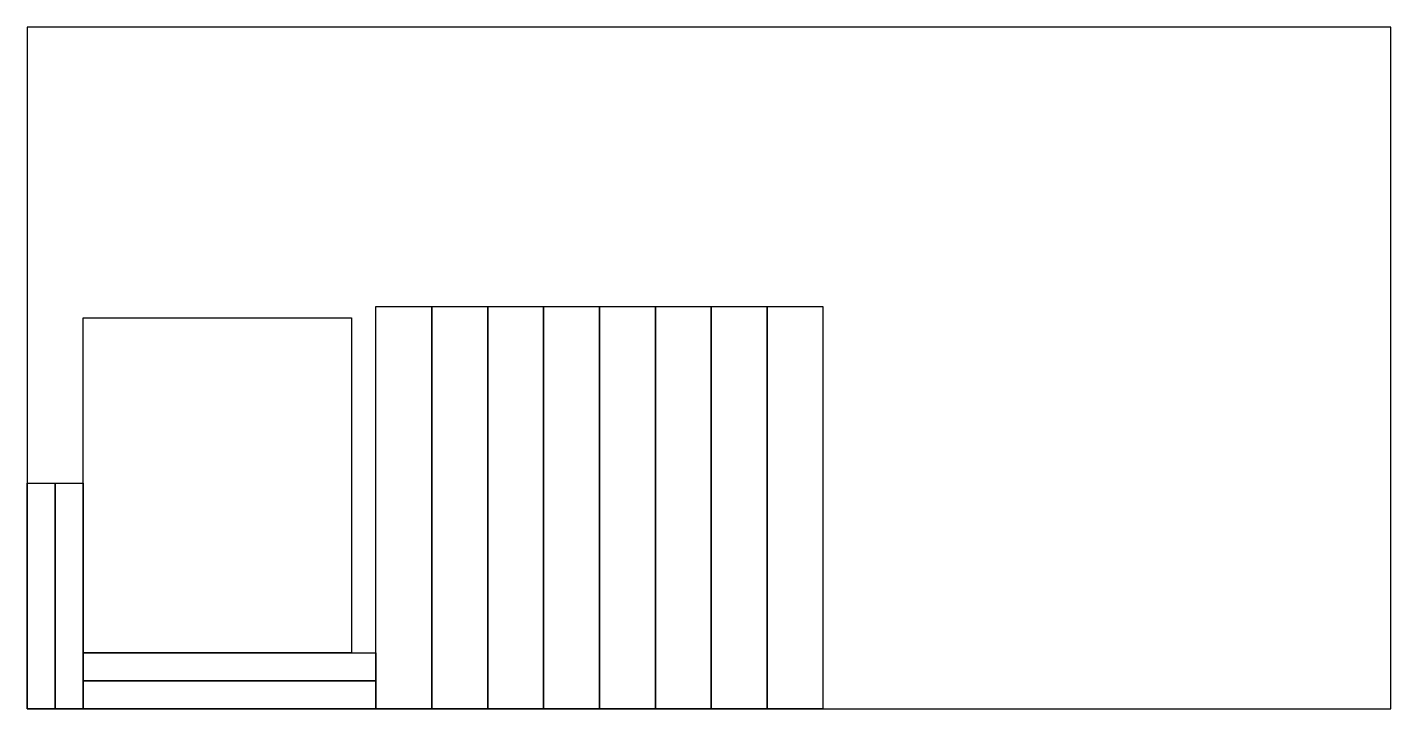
# Model space of a CAD drawing. Header units: millimetres. Extents: x -496 to 1944, y -1220 to 0.
import ezdxf

# ---------------------------------------------------------------- set-up
doc = ezdxf.new("R2010")
doc.units = ezdxf.units.MM
doc.layers.get('0').update_dxf_attribs({"linetype": 'CONTINUOUS'})

msp = doc.modelspace()

# ---------------------------------------------------------------- linework, layer by layer
for p, q in [((128, -1220), (128, -500)), ((128, -500), (228, -500)), ((228, -500), (228, -1220)), ((228, -1220), (228, -500)), ((228, -500), (328, -500)), ((328, -500), (328, -1220)), ((328, -1220), (328, -500)), ((328, -500), (428, -500)), ((428, -500), (428, -1220)), ((428, -1220), (428, -500)), ((428, -500), (528, -500)), ((528, -500), (528, -1220)), ((528, -1220), (528, -500)), ((528, -500), (628, -500)), ((628, -500), (628, -1220)), ((628, -1220), (628, -500)), ((628, -500), (728, -500)), ((728, -500), (728, -1220)), ((728, -1220), (728, -500)), ((728, -500), (828, -500)), ((828, -500), (828, -1220)), ((828, -1220), (828, -500)), ((828, -500), (928, -500)), ((928, -500), (928, -1220)), ((-396, -520), (84, -520)), ((-396, -1120), (-396, -520)), ((84, -520), (84, -1120)), ((-496, -816), (-446, -816)), ((-496, -1220), (-496, -816)), ((-446, -816), (-396, -816)), ((-446, -1220), (-446, -816)), ((-446, -816), (-446, -1220)), ((-396, -816), (-396, -1220)), ((84, -1120), (-396, -1120)), ((-396, -1170), (-396, -1120)), ((-396, -1120), (128, -1120)), ((128, -1120), (128, -1170)), ((128, -1170), (-396, -1170)), ((-396, -1220), (-396, -1170)), ((-396, -1170), (128, -1170)), ((128, -1170), (128, -1220)), ((-446, -1220), (-496, -1220)), ((-396, -1220), (-446, -1220)), ((128, -1220), (-396, -1220)), ((228, -1220), (128, -1220)), ((328, -1220), (228, -1220)), ((428, -1220), (328, -1220)), ((528, -1220), (428, -1220)), ((628, -1220), (528, -1220)), ((728, -1220), (628, -1220)), ((828, -1220), (728, -1220)), ((928, -1220), (828, -1220))]:
    msp.add_line(p, q)
msp.add_lwpolyline([(1944, 0), (-496, 0), (-496, -1220), (1944, -1220)], close=True)

doc.saveas('drawing.dxf')
